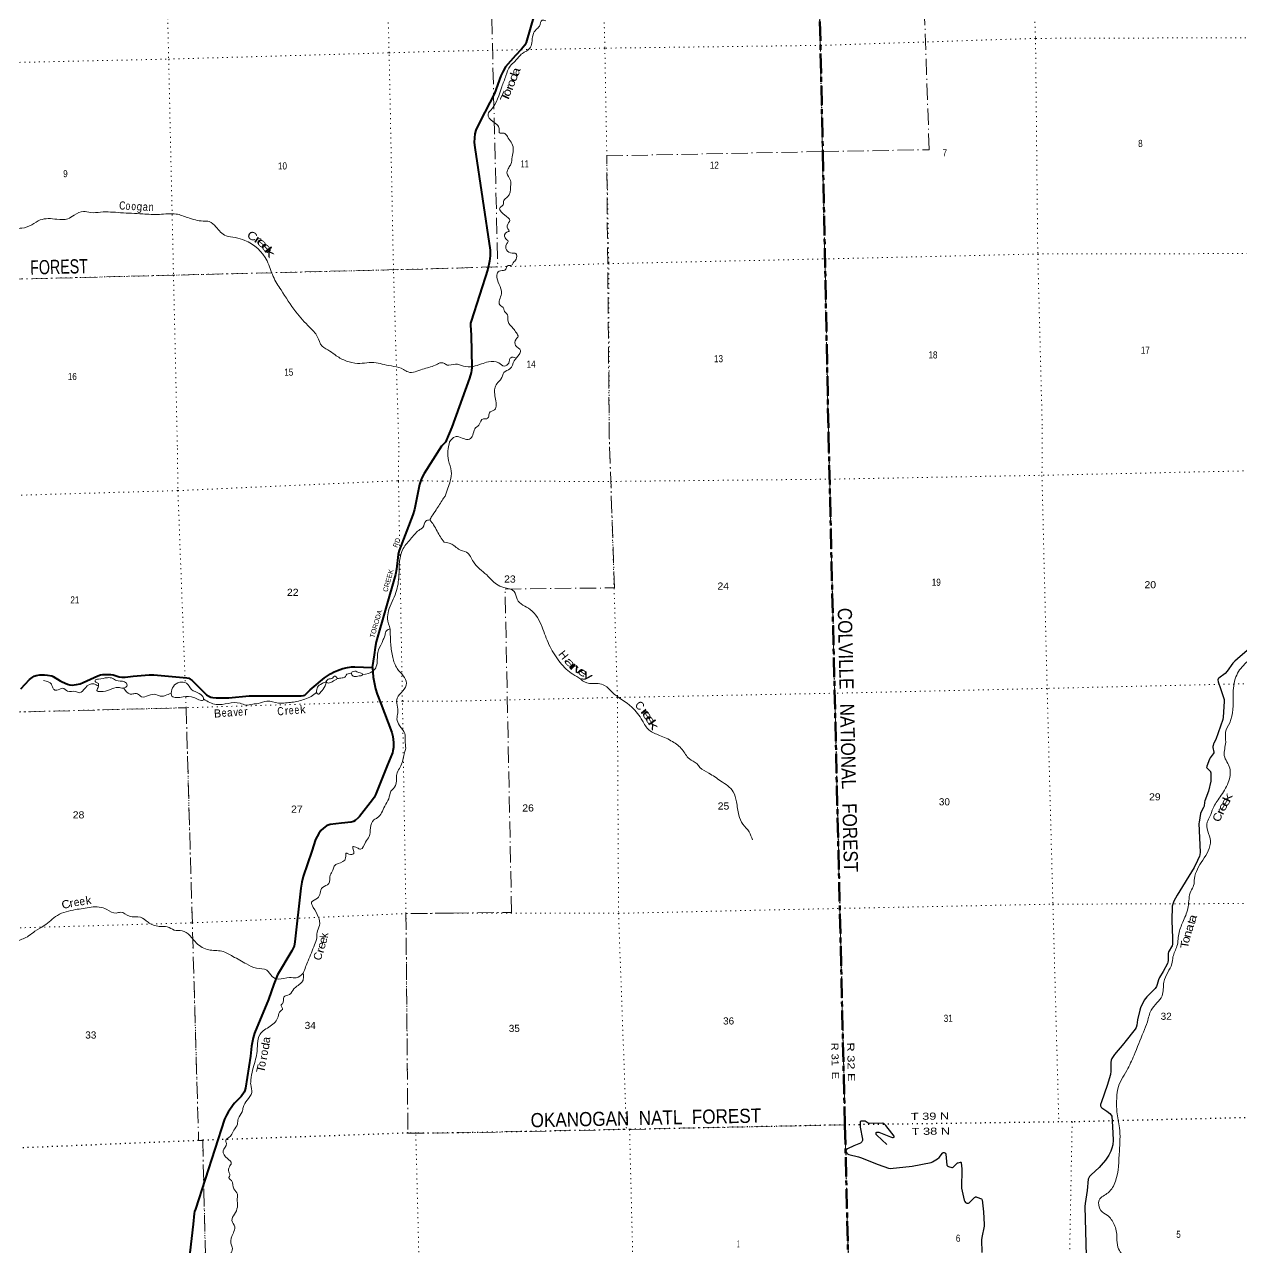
# Model space of a CAD drawing. Header units: feet. Extents: x 485078 to 733631, y 372822 to 564222.
# Drawn here: x 506179 to 536218, y 491693 to 521886 of the extents above; entities that cross this region are included whole.
import ezdxf
from ezdxf.enums import TextEntityAlignment as Align

# ---------------------------------------------------------------- set-up
doc = ezdxf.new("R2010")
doc.units = ezdxf.units.FT
doc.header["$LTSCALE"] = 80
for name, pattern in [('DOT_DASHED', [7.7, 5, -1.2, 0.3, -1.2]), ('DOTTED', [1.5, 0.3, -1.2]), ('LONG_DASH_SHORT_DASH', [9.9, 6, -1.2, 1.5, -1.2])]:
    doc.linetypes.add(name, pattern=pattern)
for name, color, linetype, lineweight in [('11', 7, 'LONG_DASH_SHORT_DASH', 60), ('26', 7, 'Continuous', 40), ('27', 7, 'Continuous', 25), ('29', 7, 'Continuous', 25), ('39', 7, 'Continuous', 13), ('41', 7, 'Continuous', 13), ('44', 7, 'DOT_DASHED', 13), ('6', 7, 'DOTTED', 25), ('7', 7, 'DOTTED', 13)]:
    doc.layers.add(name, color=color, linetype=linetype, lineweight=lineweight)

msp = doc.modelspace()

# ---------------------------------------------------------------- linework, layer by layer
at = {"layer": '11'}
for points in [[(525000.62, 557902.11), (525315.81, 543201.61), (525343.31, 542543.98), (525884.67, 518742.78), (526023.76, 511798.26)], [(526023.76, 511798.26), (526428.95, 494716.86), (526822.18, 478594.7), (527078.96, 465759.51)]]:
    msp.add_lwpolyline(points, dxfattribs=at)
at = {"layer": '26'}
msp.add_line((516568.19, 511575.04), (516475.9, 511473.55), dxfattribs=at)
for points in [[(518761.46, 522120.43), (518562.82, 521438.55), (518531.2, 521377.41), (518450.8, 521277.24), (518296.17, 521122.67), (518054.85, 520835.9), (517997.49, 520736.16), (517936.53, 520617.75), (517780.58, 520184), (517428.54, 519501.32), (517322.65, 519273.44), (517294.81, 519183.54), (517284.18, 519084.11), (517282.45, 518973.23), (517291.54, 518849.7), (517670.89, 516316.46), (517673.88, 516252.38), (517672.96, 516172.13), (517658.36, 516039.5), (517618.06, 515844.04), (517202.1, 514558.7), (517191.8, 514513.34), (517187.01, 514463.02), (517200.81, 514216.68), (517219.94, 513414.24), (517215.51, 513345.28), (517207.26, 513291.67), (517165.42, 513157.64), (516725.13, 511942.21), (516659.43, 511784.38), (516568.19, 511575.04)], [(516475.9, 511473.55), (516045.39, 510801.19), (515988.41, 510692.56), (515963.2, 510626.04), (515930.03, 510529.88), (515803.86, 509914.91), (515765.48, 509777.26), (515429.03, 508896.4), (515410.69, 508845.93), (515400.98, 508802.82), (515360.26, 508437.61), (515336.02, 508310.81), (514863.32, 506644.5), (514836.42, 506503.8), (514812.3, 506324.98), (514762.93, 506015.63)], [(508206.42, 505839.8), (508307.8, 505841.19), (508370.33, 505831.67), (508512.47, 505783.5), (508584.91, 505772.47), (508663.78, 505772.03), (508862.75, 505794.81), (509255.25, 505833.96), (509374.21, 505833.84), (510182.57, 505755.96), (510233.01, 505744.49), (510270.56, 505727.17), (510315.54, 505694.03), (510420.88, 505591.06), (510674.46, 505335.33), (510725.9, 505301.76), (510778.63, 505281.12), (510831.36, 505269.65), (510909.29, 505263.03), (511222.14, 505266.43), (511723.31, 505311.15), (511797.66, 505313.23), (513007.42, 505313.81), (513068.87, 505320.11), (513096.38, 505331.58), (513128.48, 505359.11), (513234.42, 505457.71), (513580.95, 505757.74), (513730.27, 505859.19), (513824.26, 505907.36), (513903.49, 505939.55), (514037.47, 505983.06), (514151.27, 506011.37), (514252.96, 506024.36), (514336.42, 506028.29), (514762.93, 506015.63)], [(506091.52, 505484.61), (506305.21, 505717.04), (506366.65, 505765.15), (506414.8, 505794.97), (506467.53, 505813.32), (506555.64, 505827.4), (506673.85, 505831.67), (506747.22, 505824.79), (506851.22, 505805.89), (506891.64, 505792.68), (507059.65, 505682.03), (507109.44, 505655.04), (507240.11, 505599.98), (507295.13, 505586.22), (507358.16, 505579.7), (507409.76, 505583.93), (507462.49, 505590.81), (507550.75, 505611.45), (507628.41, 505644.26), (507992.02, 505807.33), (508057.4, 505829.37), (508114.71, 505838.55), (508206.42, 505839.8)], [(514765.1, 506011.67), (514781.73, 505775.56), (514840.66, 505486.38), (514881.12, 505356.82), (514977.27, 505123.65)], [(514977.27, 505123.65), (515247.28, 504406.74), (515269.71, 504310.78), (515284.36, 504163.29), (515283.46, 504040.09), (515274.29, 503957.51), (515261.47, 503903.47), (515143.28, 503612.63)], [(515143.28, 503612.63), (514842.49, 502872.41), (514810.06, 502805.95), (514768.79, 502741.72), (514450.13, 502333.39), (514418.98, 502300.46), (514340.09, 502232.46), (514296.53, 502207.22), (514245.19, 502192.91), (514001.85, 502165.76), (513720.34, 502133.17), (513678.69, 502122.35), (513635.13, 502104), (513557.84, 502048.29), (513493, 501984.71), (513445.5, 501916.7), (513366.29, 501762.04), (513268.17, 501476.23)], [(513268.17, 501476.23), (513053.97, 500852.25), (513023.03, 500711.57), (513001.78, 500565.05), (512856.07, 499236.5), (512832.75, 499133.34), (512777.2, 499017.12), (512427.09, 498425.6), (512334.39, 498197.62), (512202.97, 497812.42), (511853.83, 496986.2), (511821.24, 496867.7), (511784.2, 496664.02), (511754.67, 496420.14), (511638.03, 495626.79), (511621.14, 495568.54), (511600.51, 495527.25), (511528.24, 495424.48), (511363.23, 495258.86), (511329.88, 495214.87), (511209.14, 495036.44), (511162.63, 494960.64), (511118.49, 494863.15), (510397.51, 492637.4), (510378.59, 492581.81), (510369.42, 492535.93), (510340.03, 492273.13), (510262.81, 491558.7)]]:
    msp.add_lwpolyline(points, dxfattribs=at)
at = {"layer": '29'}
for points in [[(536525.85, 506571.89), (536183.05, 506282.72)], [(536183.05, 506282.72), (536049.39, 506169.97), (536001.69, 506116.6), (535861.47, 505922.09), (535810.58, 505867.65), (535658.53, 505748.73), (535642.59, 505728.71), (535637.24, 505710.54), (535642.57, 505661.64), (535699.01, 505495.84), (535787.8, 505220.12), (535791.56, 505171.76), (535767.52, 504787.4), (535756.21, 504729.4), (535587.33, 504233.12), (535532.71, 504143.96), (535525.15, 504126.02), (535514.52, 504084.05), (535511.17, 504059.9), (535512.34, 504036.27), (535532.59, 503923.28), (535531.64, 503907.95), (535520.88, 503884.54), (535444.4, 503780.78), (535426.24, 503747.12), (535363.1, 503577.65), (535357.71, 503556.09), (535357.44, 503544.51), (535361.02, 503535.77), (535448.45, 503444.29), (535454.11, 503434.86), (535456.24, 503429.45), (535457.87, 503418.16), (535462.99, 503222.84), (535461.77, 503205.86), (535401.52, 502956.34), (535313.29, 502716.34), (535305.55, 502685.72), (535292.83, 502585.94), (535282.64, 502554.1), (535215.82, 502429.14), (535205.82, 502404.93), (535170.05, 502193.67), (535167.59, 502160.03), (535195.89, 501453.32), (535190.75, 501386.64), (535182.43, 501354.72), (535133.89, 501244.04), (535045.44, 501076.42), (534631.56, 500394.26), (534548.11, 500241.49), (534509.5, 500120.94), (534494.03, 499769.81), (534512.89, 499332.92), (534511.49, 499183.21), (534506.11, 499143.34), (534492.17, 499112.67), (534430.72, 499016.18), (534415.65, 498990.31), (534405.54, 498953.15), (534407.03, 498776.93), (534400.57, 498738.14), (534389.54, 498704.81), (534281.72, 498506.44), (534191.64, 498360.95), (534168.02, 498301.87), (534136.71, 498185.29), (534117.75, 498137.27), (534089.33, 498088.3), (533884.7, 497885.7), (533844.86, 497837.21), (533816.19, 497796.71), (533728.55, 497610.89), (533707.51, 497551.96), (533651.08, 497310.61), (533630.55, 497178.74), (533615.48, 497124.86), (533596.32, 497083.41), (533334.54, 496762.04), (533310.09, 496732.89)], [(533310.09, 496732.89), (533080.36, 496459.02), (533019.91, 496358.63), (533002.68, 496315.52), (532994.63, 496263.25), (532994.07, 496043.95), (532983.85, 495966.67), (532902.12, 495690.38), (532759, 495291.53), (532739.91, 495224.91), (532739.91, 495192.58), (532750.68, 495160.25), (532770.84, 495138.65), (532897.55, 495061.38), (532963.92, 495005.07), (533000.53, 494964.11), (533013.38, 494935.45), (533029.82, 494677.89), (533052.27, 494339.86), (533040.39, 494225.91), (533018.85, 494144.01), (532993, 494070.72), (532940.54, 493974.09), (532857.3, 493848.72), (532757.53, 493723.34), (532706.53, 493667.67), (532505.14, 493485.55), (532466.5, 493445.54), (532446.98, 493416.58), (532434.06, 493379.93), (532408.59, 493101.35), (532358.13, 492781.55), (532347.91, 492709.62), (532381.3, 491486.47)], [(527465.01, 494240.33), (527215.88, 494465.53), (527203.89, 494485.17), (527199.58, 494498.1), (527204.23, 494529.72), (527214.66, 494539.05), (527229.74, 494543.36), (527266.44, 494537.42), (527551.04, 494424.01), (527602.37, 494409.73), (527623.91, 494409.73), (527641.81, 494416.34), (527641.14, 494439.91), (527586.97, 494517.68), (527439.37, 494707.28), (527399.9, 494748.13), (527389.13, 494756.75), (527363.55, 494761.71), (527040.19, 494756.75), (527003.23, 494762.25), (526925.55, 494810.58), (526895.87, 494814.94), (526820.49, 494812.79), (526814.91, 494807.65), (526803.25, 494797.7), (526808.44, 494662.36), (526860.02, 494367.43), (526859.26, 494332.14), (526857.1, 494319.21), (526846.33, 494301.96), (526831.89, 494284.04), (526815.1, 494270.71), (526646.71, 494202.54), (526489.85, 494130.61), (526466.16, 494111.22), (526450.26, 494088.5), (526459.7, 494048.71), (526474.78, 494025), (526496.32, 494009.91), (526529.19, 493989.81), (526765.56, 493934.48), (526810.78, 493916.64), (527249.91, 493740.81), (527503.29, 493653.2), (527546.09, 493647.87), (528088.21, 493702.53), (528554.42, 493795.46), (528592.73, 493812.64), (528715.97, 493885.98), (528753.17, 493917.66), (528839.14, 494022.74), (528857.05, 494037.93), (528878.59, 494037.93), (528895.82, 494033.62), (528909.64, 494020.57), (528917.36, 493996.98), (528926.46, 493910.16), (528943.21, 493729.72), (528950.2, 493719.48), (528955.48, 493713.4), (528981.98, 493697.39), (529065.98, 493671.52), (529085.9, 493672.06), (529099.3, 493676.89), (529209.76, 493780.91), (529223.39, 493787), (529278.68, 493798.15), (529291.58, 493796.87), (529295.91, 493793.84), (529300.22, 493784.14), (529315.73, 493634.24), (529307.37, 493158.34), (529373.13, 492859.75), (529388.52, 492827.15), (529406.3, 492806.13), (529420.83, 492794.82), (529438.61, 492786.74), (529459.6, 492785.12), (529475.6, 492785.87), (529495.14, 492792.66), (529507.53, 492801.82), (529626, 492928.99), (529640.53, 492940.3), (529654.87, 492943.8), (529670.69, 492943.54), (529688.46, 492937.61), (529796.16, 492894.51), (529811.77, 492885.34), (529819.69, 492871.57), (529849.25, 492572.02), (529867.78, 492263.52), (529864.05, 492217.67), (529805.31, 491944.52), (529801.82, 491885.46), (529807.63, 491569.16)]]:
    msp.add_lwpolyline(points, dxfattribs=at)
at = {"layer": '39'}
for points in [[(519045.29, 521974.2), (518959.78, 521992.01), (518887.33, 521840.15), (518806.74, 521758.9), (518731.5, 521633.27), (518701.09, 521427.94), (518652.25, 521299.01), (518467.83, 521170.28), (518287.33, 520976.88), (518165.35, 520858.02), (518063.1, 520618.25), (517957.87, 520341.96), (517697.04, 519781.87), (517621.27, 519674.45), (517736.01, 519487.4), (517862.3, 519389.76), (517897.78, 519283.47), (517904.02, 519208.74), (517991.13, 519205.14), (518071.35, 519160.85), (518120.27, 519079.23), (518211.12, 518948.2), (518244.4, 518779.08), (518216.72, 518618.36), (518183.58, 518437.24), (518131.53, 518348.71), (518088.58, 518226.02), (518175.2, 518032.1), (518177.43, 517886.4), (518104.08, 517627.21), (518007.38, 517543.49), (517996.54, 517429.81), (517919.35, 517370.93), (518023.98, 517183.6), (518157.46, 517047.7), (518092.45, 516918.31), (518113.01, 516837.91), (518142.85, 516786.12), (518081.01, 516756.02), (518040.49, 516619.23), (518115.94, 516530.27), (518075.56, 516458.27), (518077.56, 516320.66), (518217.53, 516239.6), (518304.82, 516229.93), (518310.99, 516088.39), (518244.73, 516001.48), (518203.99, 515941.62), (518117.17, 515935.11), (518035.51, 515821.44), (517894.51, 515799.22), (517840.8, 515698.49), (517949.32, 515239.99), (517910.81, 514965.59), (518008.74, 514869.17), (518015.99, 514828.88), (518100.12, 514719.92), (518115.02, 514556.36), (518243.62, 514379.83), (518319.6, 514272.67), (518362.76, 514180.76), (518312.08, 514114.54), (518302.43, 513960.41), (518425.5, 513834.33), (518385.89, 513736.03), (518267.06, 513578.8), (518161.36, 513387.52), (518014.35, 513294.27), (517940.24, 513130.21), (517887.3, 513072.02), (517805.7, 512956.33), (517780.77, 512840.23), (517823, 512503.34), (517784.28, 512374.69), (517652.91, 512300.11), (517629.88, 512188.11), (517570.29, 512149.97), (517505.42, 512154.21), (517392.65, 511997.14), (517294.1, 511907.29), (517244.25, 511743.92), (517160.04, 511648.4), (516864.8, 511710.88), (516808.25, 511707.25), (516671.75, 511578.81)], [(498470.54, 518955.57), (498757.92, 518867.4), (499027.65, 518841.57), (499395.21, 518785.73), (499764.49, 518657.03), (500169.59, 518553.5), (500460.37, 518578.81), (500632.59, 518568.83), (500771.85, 518669.43), (500910.17, 518553.32), (501162.79, 518480.51), (501463.38, 518433.16), (501697.44, 518203.96), (501893.88, 518111.55), (502248, 518025.01), (502432.83, 517995.09), (502607.55, 517879.87), (502738.13, 517919.5), (502908.66, 517810.26), (503055.97, 517655.9), (503318.52, 517591.43), (503456.99, 517554.3), (503534.94, 517594.68), (503803.75, 517522.25), (504011.9, 517533.4), (504125.64, 517343.8), (504433.48, 517160.95), (504645.12, 517024.36), (504882.63, 516991.68), (505006.98, 516867.13), (505146.48, 516615.39), (505460.35, 516519.76), (505715.22, 516694.04), (505950.5, 516841.53), (506116.04, 516857.71), (506362.95, 516940.67), (506566.54, 517059.03), (506980.91, 517077.23), (507245.78, 517085.71), (507405.5, 517176.67), (507635.96, 517271.39), (507808.61, 517243.2), (508059.27, 517253.35), (508551.3, 517239.02), (509098.32, 517209.82), (509509.41, 517195.54), (509921.94, 517205.59), (510209.33, 517117.42), (510593.74, 517033.64), (510741.74, 517021.05), (510902.73, 516887.28), (511156.73, 516670.72), (511382.45, 516623.57), (511616.73, 516556.38), (512166.9, 516051.4), (512317.74, 515662.23), (512511.68, 515332.83), (512876.57, 514790.94), (513221.5, 514408.52), (513404.86, 514184.17), (513527.94, 513942.15), (513714.89, 513823.18), (513875.44, 513707.62), (514125.41, 513576.01), (514401.92, 513519.98), (514860.88, 513535.21), (515054.19, 513489.3), (515530.46, 513371.31), (515649.33, 513307.38), (516003.9, 513372.72), (516313.17, 513471.38), (516429.24, 513535.64)], [(518315.89, 513646.7), (518179.71, 513659.32), (518147.06, 513599.69), (518130.99, 513526.35), (518019.84, 513452.34), (517883.98, 513531.48), (517630.3, 513556.68), (517457.79, 513505.22), (517251.14, 513444.69), (517014.12, 513454.16), (516814.38, 513503.15), (516608.69, 513479.1), (516528.42, 513525.41), (516429.24, 513535.64)], [(516671.75, 511578.81), (516629.05, 511356.36), (516643.91, 511125.05), (516714.15, 510857.39), (516688.76, 510620.13), (516625.88, 510436.73), (516559.16, 510243.14), (516507.89, 510170.67)], [(516507.89, 510170.67), (516337.84, 509900.09), (516234.73, 509743.56), (516180.4, 509655.1)], [(516180.4, 509655.1), (516082.15, 509624.2), (516013.33, 509470.58), (515939.89, 509418.07), (515735, 509210.3), (515525.41, 508949.78), (515420.25, 508289.07), (515349.16, 507864.16), (515165.66, 507408.98), (515141.42, 507217.02), (515209.1, 506959.89)], [(516534.47, 509106.17), (516363.43, 509376.43), (516278.57, 509532.13), (516180.4, 509655.1)], [(516532.62, 509106.78), (516780.52, 509025.57), (516893.6, 508932.79), (517091.25, 508855.92), (517259.89, 508618.61), (517587.96, 508295.55), (517831.18, 508067.86), (518006.64, 507988.51), (518265.39, 507888.61), (518338.12, 507695.87), (518662.69, 507443.55), (518954.65, 507010.48), (519125.34, 506576.94), (519368.14, 506175.23), (519671.5, 505873.92), (519859.89, 505756.39), (520056.48, 505632.96), (520335.73, 505616.44), (520498.44, 505567.18), (520687.87, 505399.09), (521168.38, 505034.65), (521430.04, 504698.08), (521594.47, 504468.77), (521855.92, 504336.56), (522174.39, 504183.26), (522412.94, 503985.83), (522589.41, 503760.81), (522780.07, 503631.19), (522848.54, 503545.6), (523069.79, 503402.44), (523368.91, 503208.28), (523671.47, 502945.39), (523753.45, 502696.18), (523810.85, 502365.52), (523912.53, 502140.99), (524063.96, 501953.91), (524146.83, 501759.35)], [(538053.38, 508204.52), (537802.24, 508035.46), (537480.63, 507658.57), (537188.79, 507308.59), (536885.83, 506812.7), (536663.72, 506413.58), (536298.38, 506098.51), (536080.61, 505782.43), (536011.24, 505327.77), (535926.37, 504646.16), (535824.13, 504411.37), (535827.07, 504172.67), (535793.61, 503838.13), (535927.4, 503527.26), (535890.31, 503172.4), (535687.52, 502816.16), (535515.45, 502537.44), (535438.81, 502335.55), (535368.98, 502194.5), (535449.27, 501734.82), (535259.19, 501253.4), (535056.31, 500804.08), (535035.69, 500629.64), (534967.79, 500492.68), (534901.03, 500106.87), (534786.92, 499762.57), (534677.74, 499473), (534624.11, 499136.02), (534526.63, 498866.93), (534497.84, 498696.37), (534395.09, 498485.85), (534301.1, 498243.13), (534255.51, 497908.34), (533989.97, 497556.88), (533896.95, 497267.65), (533799.17, 497012.71), (533564.52, 496439.32), (533386.39, 496063.35), (533161.42, 495607.51), (533135.48, 495299.42), (533140.78, 495044.58), (533207.69, 494645.33), (533203.3, 494078.69), (533105.72, 493328.04), (532927.64, 493047.17), (532707.09, 492864.58), (532744.71, 492610.4), (532902.83, 492490.23), (533075.3, 492263.11), (533142.72, 491936.71), (533165.78, 491702.47), (533348.1, 491390.57), (533367.03, 491160.3), (533243.62, 490971.61), (533155.44, 490644.03), (533122.1, 490206.29), (533000.32, 489744.48), (533012.39, 489358.27), (533048.45, 489081.8), (533081.36, 488859.91)], [(514526.72, 505836.56), (514788, 505927.69), (514862.81, 506036.34), (514900.14, 506380.73), (515005, 506626.39), (515044.92, 506724.6), (515078.94, 506816.58), (515110.68, 506918.63), (515207.44, 506966.19)], [(515209.1, 506959.89), (515218.14, 506591.43), (515269.09, 506260.75), (515379.24, 505986.26), (515606.87, 505623.72), (515520.81, 505433.21), (515377.76, 505257.42), (515395.26, 504891.45), (515372.79, 504743.09), (515433.62, 504578.66), (515564.01, 504381.63), (515574.55, 504207.8), (515591.55, 504017.94)], [(508004.27, 505549.83), (508002.5, 505618.62), (507939.1, 505647.34), (507925.78, 505693.55), (508003.83, 505723.92), (508227.28, 505760.09), (508357.08, 505743.21), (508447.37, 505690.9), (508648.34, 505657.65), (508713.04, 505578.35), (508609.93, 505500.77), (508496.23, 505520.09), (508279.47, 505459.8), (508058.25, 505415.59), (507968.59, 505443.63), (507983.55, 505490.58), (508004.27, 505549.83)], [(513616.11, 505650.34), (513673.93, 505721.32), (513786.27, 505754.6), (513827.55, 505800.21), (513897.68, 505745.35), (513838.28, 505697.25), (513708.54, 505633.14), (513643.74, 505637.54), (513634.72, 505673.74)], [(513896.15, 505739.32), (514022.77, 505754.67), (514104.71, 505791.21), (514135.68, 505844.65), (514201.87, 505864.59), (514259.35, 505871.06)], [(514269.28, 505903.41), (514333.79, 505922.68), (514433.81, 505884.79), (514523.68, 505848.65), (514518.25, 505824.22), (514444.03, 505802.05), (514314.9, 505792.62), (514250.93, 505843.6), (514269.28, 505903.41)], [(506652.37, 505690.86), (506844.8, 505596.66), (506896.3, 505480.58), (506975.96, 505448.23), (507120.16, 505500.56), (507245.31, 505428.9), (507437.52, 505421.75), (507541.43, 505390.03), (507681.84, 505511.09), (507887.56, 505607.53), (508004.27, 505549.83)], [(508626.74, 505507.95), (508785.48, 505355.52), (508880.32, 505362.03), (508965.16, 505364.24), (509070.31, 505283.96), (509239.11, 505322.76), (509422.52, 505343.72), (509569.16, 505300.96), (509653.54, 505321.37), (509797.63, 505377.75)], [(509797.63, 505377.75), (509855.99, 505545.27), (510013.07, 505646.52), (510175.25, 505628.46), (510302.58, 505471.84), (510493.2, 505369.49), (510597.17, 505256.8), (510598.11, 505220.38), (510380.76, 505261.3), (510097.12, 505286.33), (509929.82, 505267.81), (509819.65, 505307.47), (509796.95, 505377.49)], [(513385.2, 505393.96), (513412.12, 505526.25), (513525.08, 505614.21), (513619.24, 505647.02), (513597.23, 505559.4), (513495.99, 505408.99), (513428.71, 505352.58), (513385.23, 505394.12)], [(510604.48, 505227.74), (510910.45, 505100.95), (511504.03, 505128.51), (511646.63, 505085.65), (511811.81, 505108.16), (511948.91, 505121.84), (512161.69, 505180), (512447.92, 505132.77), (512621.64, 505137.28), (512780.91, 505153.56), (513102.35, 505230.74), (513256.29, 505297.49), (513385.2, 505393.96)], [(513057.9, 498467.96), (513181.45, 498772.81), (513339.18, 499163.58), (513391.27, 499339.03), (513402.14, 499466.85), (513460.34, 499640.44), (513307.28, 500089.94), (513267.65, 500216.45), (513410.65, 500315.31), (513476.1, 500442.53), (513535.19, 500581.72), (513688.39, 500676.8), (513727.48, 500886.33), (513791.12, 501005.4), (513824.88, 501107.5), (514040.29, 501220.39), (514106.58, 501315.23), (514121.8, 501431.02), (514185.14, 501404.32), (514305.93, 501423.65), (514287.53, 501589.18), (514387.29, 501561.4), (514475.09, 501527.24), (514597.98, 501700.49), (514687.42, 501838.45), (514720.39, 502049.84), (514806.15, 502252.49), (514887.82, 502299.15), (515070.37, 502589.33), (515170.79, 502772.11), (515224.69, 502955.71), (515340.28, 503098.4), (515362.32, 503341.9), (515486.5, 503622.48), (515560.02, 503907.81), (515591.55, 504017.94)], [(513057.9, 498467.96), (512889.11, 498350.21), (512721.13, 498358), (512449.26, 498318.55), (512291.94, 498383.3), (512158.6, 498537.74), (511904.69, 498585.81), (511659.37, 498692.81), (511325.06, 498880.5), (511050.94, 499006.99), (510726.59, 499043.11), (510429.26, 499207.47), (510071.68, 499514), (509877.18, 499531.22), (509705.31, 499611.78), (509504.96, 499620.75), (509229.4, 499724.94), (509040.27, 499847.57), (508772.85, 499870.99), (508547.94, 499970.42), (508445.44, 499947.52), (508212.65, 500038.65), (508023.12, 500098.51), (507625.8, 500063.9), (507436.54, 500034.69), (506991.47, 499891.55), (506664.4, 499640.13), (506437.49, 499502.65), (506282.84, 499385.26), (506011.39, 499250.68), (505878.65, 499146.01), (505705.72, 498953.25), (505529.95, 498713.85), (505355.73, 498492.71), (505265.37, 498233.26), (505138.17, 498148.98), (504946.67, 497735.07), (504782.81, 497504.08), (504649.37, 497111.92), (504494.39, 496692.89), (504250.73, 496342.41), (504048.99, 496248.1), (503740.98, 496041.71), (503478.87, 495700.87), (503132.7, 495327.48), (502812.78, 495112.68), (502559.06, 494838.87), (502434.77, 494641.3), (502162.28, 494547.17), (501926.83, 494348.74), (501689.98, 494283.88), (501296.74, 494247.35), (501012.8, 494205.57), (500832.41, 493988.32), (500639.12, 493880.05), (500592.26, 493737.13), (500401.87, 493673.47), (500316.73, 493525.5), (500168.64, 493545.95), (499999.63, 493515.25), (499890.14, 493449.65), (499781.01, 493448.84), (499720.09, 493459.4), (499571.61, 493338.13), (499544.22, 493224.05), (499303.15, 493323.06), (499218.36, 493239.88), (499155.82, 492999.38), (498996.92, 492889.98), (498829.9, 492624.49), (498794.59, 492504.13), (498738.56, 492403.48)], [(511046.54, 491079.18), (511093, 491159.34), (511107.79, 491370.27), (511284.7, 491565.16), (511305.46, 491701.33), (511272.61, 491799.68), (511334.79, 492054.35), (511367.41, 492200.95), (511298.55, 492363.14), (511363.34, 492516.66), (511433.66, 492690.56), (511432.24, 492903.09), (511433.41, 493014.47), (511347.26, 493141.79), (511285.45, 493344.66), (511226.96, 493418.04), (511249.59, 493481.39), (511225.34, 493559.71), (511236.21, 493687.53), (511284.58, 493771.79), (511190.55, 493890.82), (511082.69, 494076.29), (511164.77, 494264.67), (511146.58, 494343.15), (511219.76, 494405.78), (511350.53, 494587.33), (511433.49, 494741.31), (511454.4, 494871.42), (511553.06, 495044.03), (511576.56, 495151.94), (511673.04, 495330.57), (511787.49, 495517.77), (511763.15, 495715.3), (511767.98, 495836.03), (511870.54, 496297.31), (511916.26, 496484.74), (511932.29, 496726.07), (511993.07, 496956.41), (512246.65, 497157.33), (512438.74, 497391.08), (512495.75, 497532.25), (512547.28, 497572.05), (512518.16, 497682.64), (512549.75, 497711.8), (512579.93, 497874.54), (512717.7, 497940.88), (512831.44, 498077.44), (512902.49, 498144.07), (513015.45, 498232.03), (513061.8, 498316.23), (513057.9, 498467.96)]]:
    msp.add_spline(points, degree=3, dxfattribs=at)
at = {"layer": '44'}
for points in [[(526023.76, 511798.26), (525879.42, 518756.81), (525318.63, 543171.08), (525199.49, 548573.15), (525000.62, 557902.11)], [(515927.55, 534919.36), (520122.3, 534977.28), (520360.62, 527020.13), (517595.01, 526969.22), (517860.43, 515902.51), (516373.35, 515858.35)], [(520613.76, 511670.05), (520550.23, 518642.61), (525878.43, 518748.65), (528509.47, 518793.3), (528218.39, 527164.51), (528014.44, 527166.16), (527837.5, 532480.49), (541282.2, 532678.48), (541359.5, 527387.29), (541592.78, 527392.44), (541598.81, 527381.57), (541764.22, 518997.42), (546679.59, 519118.3)], [(485652.82, 531100.3), (488734.94, 531147.17), (488789.04, 528439.26), (491453.03, 528450.45), (491707.25, 520632.38), (499103.44, 520796.63), (499159.05, 518108.99), (504442.6, 518211.18), (504505.32, 515562.16), (516373.35, 515858.35)], [(526023.76, 511798.26), (526430.89, 494720.94), (516872.35, 494523.07)], [(516745.46, 499948.03), (518200.48, 499966.54), (518040.76, 507948.48), (520741.03, 507977.83), (520613.76, 511670.05)], [(489076.36, 510949.06), (489110.78, 509643.68), (494484.46, 509683.3), (494581.06, 504620.64), (510169, 505019.35), (510477.39, 494333.79), (510578.14, 494339.51), (510831.91, 483601.37), (510798.93, 477823.8), (505976.42, 477897.5), (500458.49, 477603.73), (500255.52, 485602.24), (494837.77, 485552.92), (494858.48, 483030.69), (486715.31, 482831.71)], [(516745.46, 499948.03), (515595.08, 499937.3), (515643.06, 494517.95), (516872.35, 494523.07)], [(527078.96, 465759.51), (527038.61, 467881), (529843.84, 467976.2), (529542.66, 478622.43), (526816, 478600.65), (526430.89, 494720.94)]]:
    msp.add_lwpolyline(points, dxfattribs=at)
at = {"layer": '6'}
for points in [[(526023.76, 511798.26), (525934.58, 516098.41), (525824.18, 521372.57), (525692.07, 527122.38), (525565.98, 532468.96), (525452.82, 537729.3), (525450.56, 537828.88), (525322.41, 543043.69), (525317.63, 543158.01), (525315.81, 543201.61), (525200.71, 548569.87), (525087.02, 553798.65), (525086.56, 553893.63), (525000.62, 557902.11)], [(526023.76, 511798.26), (526050.11, 510657.78), (526175.51, 505376.85), (526302.71, 500063.35), (526430.89, 494720.94), (526558.29, 489382.09), (526570.94, 488933.37), (526687.29, 484001.04), (526696.93, 483647.61), (526816, 478600.65), (526824.11, 478342.55), (526930.51, 473223.88), (526932.92, 473067.67), (527037.49, 467884.45), (527039.3, 467774.08), (527078.96, 465759.51)], [(547274.89, 495072.4), (542691.4, 494998.2), (542371.91, 495005.79), (537317.42, 494895.77), (536908.83, 494911.65), (532038.4, 494795.29), (531709.02, 494792.57), (526430.89, 494720.94), (521116.82, 494608.72), (520975.77, 494606.31), (516872.35, 494523.07)], [(516872.35, 494523.07), (515846.47, 494516.42), (515643.06, 494517.95), (510578.14, 494339.51), (510477.39, 494333.79), (505395.3, 494122.98), (505160.81, 494122.96), (500019.37, 493926.72), (499801.05, 493927.13), (494720.04, 493896.43)]]:
    msp.add_lwpolyline(points, dxfattribs=at)
at = {"layer": '7'}
for points in [[(515417.48, 511548.15), (515286.49, 515829.43), (515179.73, 521187.22), (515014.36, 526897.64), (514906.47, 532230.79), (514759.15, 537605.51), (514626.61, 542954.26), (514509.56, 548246.69), (514353.23, 553574.61), (514261.24, 557640.06)], [(530919.26, 527224.64), (531134.1, 521541.9), (531188.68, 516219.03), (531300.23, 511924.58)], [(520397.75, 525535.85), (520503.68, 521300.94), (520600.87, 515980.98), (520613.76, 511670.05)], [(509670.12, 523963.28), (509738.43, 521030.33), (509857.19, 515696.58), (509953.58, 511421.29)], [(546613.25, 521796.87), (541711.64, 521650.82), (536447.27, 521559.08), (531134.1, 521541.9), (525831.55, 521369.14), (520503.68, 521300.94), (516247.98, 521218.64)], [(494277.23, 520687.61), (499103.44, 520796.63), (504377.12, 520913.86), (509738.43, 521030.33), (515179.78, 521185.2), (516247.98, 521218.64)], [(516373.35, 515858.35), (520584.48, 515980.83), (525902.84, 516097.36), (531188.68, 516219.03), (536510.12, 516230.36), (541838.41, 516353.24), (546745.45, 516458.65)], [(516373.35, 515858.35), (515285.28, 515829.43), (509852.39, 515697.33), (504505.32, 515562.16), (499203.37, 515431.76), (494382, 515328.45)], [(531300.23, 511924.58), (531292.43, 510752.53), (531419.86, 505496.38), (531562.91, 500169.73), (531709.02, 494792.57)], [(515643.06, 494517.95), (515595.08, 499937.3), (515507.11, 505179.8), (515412.01, 510608.9), (515417.48, 511548.15)], [(520613.76, 511670.05), (520652.08, 510605.9), (520813.8, 505272.18), (520841.69, 499943.17), (521036.09, 494607.34)], [(509953.58, 511421.29), (509966.22, 510378.44), (510145.32, 505645.24)], [(516496.02, 510613.47), (520653.28, 510604.69), (526050.11, 510660.19), (531320.63, 510757.15), (536655.92, 510872.95), (541940.07, 511018.05), (546880.7, 510990.16)], [(494504.65, 509902.12), (499335.41, 510074.1), (504659.96, 510224.48), (509966.22, 510378.44), (515397.5, 510622.7), (516496.02, 510613.47)], [(547013.1, 505643.49), (542053.32, 505763.63), (536757, 505620.31), (531419.86, 505496.38), (526174.3, 505376.85), (520813.8, 505272.18), (516623.14, 505177.91)], [(516623.14, 505177.91), (515507.11, 505179.8), (510169, 505019.35), (504818.44, 504882.92), (499435.33, 504744.67), (494581.06, 504620.64)], [(510159.16, 505279.41), (510169, 505019.35), (510320.97, 499706.9), (510477.39, 494333.79)], [(516745.46, 499948.03), (520841.69, 499943.17), (526301.5, 500064.56), (531562.91, 500169.73), (536811.33, 500186.62), (542151.12, 500280.25), (547144.3, 500345.56)], [(494640.12, 499285.43), (499542.37, 499428.9), (504990.87, 499554.16), (510322.18, 499708.11), (515595.08, 499937.3), (516745.46, 499948.03)], [(521114.26, 494608.66), (521254.16, 488946.48), (521333.49, 483574.01), (521521.95, 478201.76), (521759.77, 472885.16), (521928.62, 467581.3), (521967.19, 465638.34)], [(532038.4, 494795.29), (531935.87, 489518.23), (532102.02, 484052.45), (532350.07, 478632.86), (532422.37, 473306.78), (532582.5, 468033.1), (532641.85, 465892.71)], [(510578.14, 494339.51), (510715.51, 488514.62), (510831.94, 483186.48), (510798.93, 477823.8), (511058.13, 472543.73), (511326.87, 467209.03), (511358.55, 465390.65)], [(516667.9, 465513.97), (516644.17, 467355.83), (516477.67, 472694.56), (516275.05, 477981.18), (516108.69, 483351.74), (515983.4, 488697.05), (515837.95, 494516.36)]]:
    msp.add_lwpolyline(points, dxfattribs=at)

# ---------------------------------------------------------------- texts
at = {"layer": '27'}
for s, rotation, p in [('RD', 69.095, (515378.68, 508960.76)), ('CREEK', 74.162, (515135.72, 507866.93)), ('TORODA', 74.162, (514815.28, 506731.65))]:
    msp.add_text(s, height=120, rotation=rotation, dxfattribs=at).set_placement(p)
at = {"layer": '41'}
for s, rotation, width, p in [('o', 69.248, 1.2, (518279.5, 520404.87)), ('d', 70.067, 1.4, (518338.57, 520554.87)), ('a', 70.757, 1.25, (518396.47, 520692.39)), ('T', 64.932, 1.55, (518140.79, 520057.82)), ('o', 67.174, 1.25, (518178.54, 520171.32)), ('r', 69.052, 1.35, (518241.66, 520296.87)), ('C', 356.94, 0.8, (508590.01, 517317.06)), ('o', 356.94, 0.75, (508728.96, 517309.13)), ('o', 356.949, 0.75, (508870.67, 517302.07)), ('g', 356.949, 0.9, (509013.01, 517294.48)), ('a', 357.775, 0.85, (509159.06, 517287.52)), ('n', 357.775, 0.85, (509302.92, 517281.73)), ('C', 332.988, 1.25, (511758.54, 516574.47)), ('r', 327.313, 1.75, (511891.36, 516493.06)), ('e', 320.044, 1.85, (511986.27, 516413.41)), ('e', 314.299, 2, (512093.91, 516303.1)), ('k', 306.324, 1.9, (512153.16, 516210.35)), ('a', 311.245, 2, (519574.02, 506061.99)), ('r', 318.214, 2.1, (519690.86, 505956.44)), ('v', 324.013, 1.8, (519800.66, 505881.07)), ('e', 326.07, 1.6, (519903.17, 505817.86)), ('y', 327.804, 1.65, (520035.04, 505737.16)), ('e', 3.722, 0.8, (511113.7, 504795.34)), ('a', 3.722, 0.9, (511252.78, 504804.39)), ('v', 3.722, 0.85, (511399.9, 504813.67)), ('e', 3.722, 0.8, (511519.13, 504821.71)), ('C', 4.722, 0.8, (512505.35, 504834.21)), ('e', 4.722, 0.8, (512770.02, 504859.09)), ('e', 4.722, 0.8, (512909.2, 504867.95)), ('r', 309.365, 2, (521422.53, 504855.54)), ('e', 306.367, 1.7, (521478.12, 504770.81)), ('e', 306.367, 1.7, (521551.74, 504659.45)), ('k', 303.495, 1.8, (521619.74, 504546.71)), ('k', 65.553, 1.5, (535963.39, 502760)), ('e', 57.745, 1.55, (535907.18, 502647.04)), ('C', 70.527, 1.1, (535717.46, 502283.68)), ('r', 65.7, 1.45, (535784.56, 502414.55)), ('e', 58.877, 1.5, (535838.47, 502530.06)), ('e', 8.233, 0.9, (507617.3, 500144.22)), ('k', 8.233, 1.05, (507773.04, 500166.03)), ('C', 18.475, 1.1, (507233.09, 500072.97)), ('r', 11.477, 1.1, (507358.32, 500099.53)), ('e', 9.437, 0.95, (507479.6, 500122.92)), ('a', 71.157, 1.25, (535094.67, 499787.97)), ('k', 86.389, 0.95, (513674.48, 499391.22)), ('n', 75.517, 1.15, (534976.89, 499407.04)), ('a', 73.166, 1.2, (535021.73, 499559.12)), ('r', 74.049, 1.25, (513570.32, 498999.65)), ('e', 72.291, 1.15, (513599.99, 499120.13)), ('e', 75.634, 1.05, (513641.98, 499254.69)), ('T', 81.626, 1.15, (534915.19, 499155.97)), ('o', 73.8, 1.1, (534933.76, 499269.87)), ('d', 79.626, 1.15, (512219.94, 496650.16)), ('r', 79.385, 1.1, (512167.34, 496361.43)), ('o', 80.152, 0.95, (512184.26, 496490.24)), ('T', 77.015, 1.25, (512110.75, 496082.47)), ('o', 80.198, 0.95, (512130.95, 496209.93))]:
    msp.add_text(s, height=200, rotation=rotation, dxfattribs=dict(at, width=width)).set_placement(p, align=Align.CENTER)
for s, rotation, p in [('H', 308.417, (519405.6, 506259.39)), ('C', 312.503, (521293.91, 505004.05)), ('B', 3.722, (510951.21, 504779.95)), ('r', 3.722, (511652.7, 504830.4)), ('r', 4.722, (512656, 504846.66)), ('k', 4.722, (513056.21, 504879.73)), ('t', 72.166, (535068.9, 499691.43)), ('C', 74.989, (513518.84, 498859)), ('a', 80.695, (512239.03, 496803.48))]:
    msp.add_text(s, height=200, rotation=rotation, dxfattribs=at).set_placement(p, align=Align.CENTER)
at = {"layer": '44'}
for s, rotation, width, p in [('FOREST', 1.43, 0.75, (506324.92, 515711.46)), ('COLVILLE   NATIONAL   FOREST', 271.366, 0.9, (526249.91, 507479.8)), ('OKANOGAN  NATL  FOREST', 1.186, 0.9, (518676.41, 494660.44))]:
    msp.add_text(s, height=350, rotation=rotation, dxfattribs=dict(at, width=width)).set_placement(p)
at = {"layer": '6'}
for s, rotation, width, p in [('R 31  E', 271.366, 1.15, (526091.12, 496745.75)), ('R 32 E', 271.366, 1.35, (526482.46, 496753.76)), ('T 39 N', 0.778, 1.35, (528055.39, 494842.3)), ('T 38 N', 0.778, 1.35, (528077.33, 494470.66))]:
    msp.add_text(s, height=175, rotation=rotation, dxfattribs=dict(at, width=width)).set_placement(p)
at = {"layer": '7'}
for s, width, p in [('8', 0.85, (533722.36, 518861.64)), ('7', 0.85, (528892.66, 518628.49)), ('11', 0.65, (518526.3, 518358.26)), ('12', 0.85, (523205.6, 518324.07)), ('17', 0.85, (533844.03, 513759.47)), ('14', 0.85, (518683.79, 513411.6)), ('13', 0.85, (523309.91, 513548.26)), ('18', 0.85, (528602.26, 513640.68)), ('23', 1.1, (518160.18, 508108.03)), ('19', 0.85, (528683.97, 508028.53)), ('20', 1.1, (533966.01, 507967.71)), ('24', 1.1, (523426.43, 507934.58)), ('30', 1.05, (528884.68, 502609.52)), ('29', 1.1, (534078.88, 502731.5)), ('26', 1.1, (518609.35, 502457)), ('25', 1.1, (523432.36, 502504.85)), ('36', 1.05, (523557.98, 497199.33)), ('31', 0.85, (528978.96, 497265.02)), ('32', 1.05, (534358.21, 497314.93)), ('35', 1.05, (518269.79, 497015.89)), ('1', 0.4, (523800.38, 491694.54)), ('6', 0.85, (529222.3, 491834.85)), ('5', 0.85, (534663.07, 491932.58))]:
    msp.add_text(s, height=175, dxfattribs=dict(at, width=width)).set_placement(p, align=Align.CENTER)
for s, width, p in [('10', 0.85, (512436.36, 518306.27)), ('9', 0.85, (507134.83, 518115.35)), ('16', 0.85, (507249.25, 513108.07)), ('15', 0.85, (512592.74, 513215.37)), ('22', 1.1, (512657.82, 507779.61)), ('21', 0.85, (507312.53, 507592.41)), ('28', 1.1, (507370.58, 502286.18)), ('27', 1.1, (512760.05, 502428.31)), ('33', 1.05, (507679.98, 496852.25)), ('34', 1.05, (513095.89, 497089.04))]:
    msp.add_text(s, height=175, dxfattribs=dict(at, width=width)).set_placement(p)

doc.saveas('drawing.dxf')
